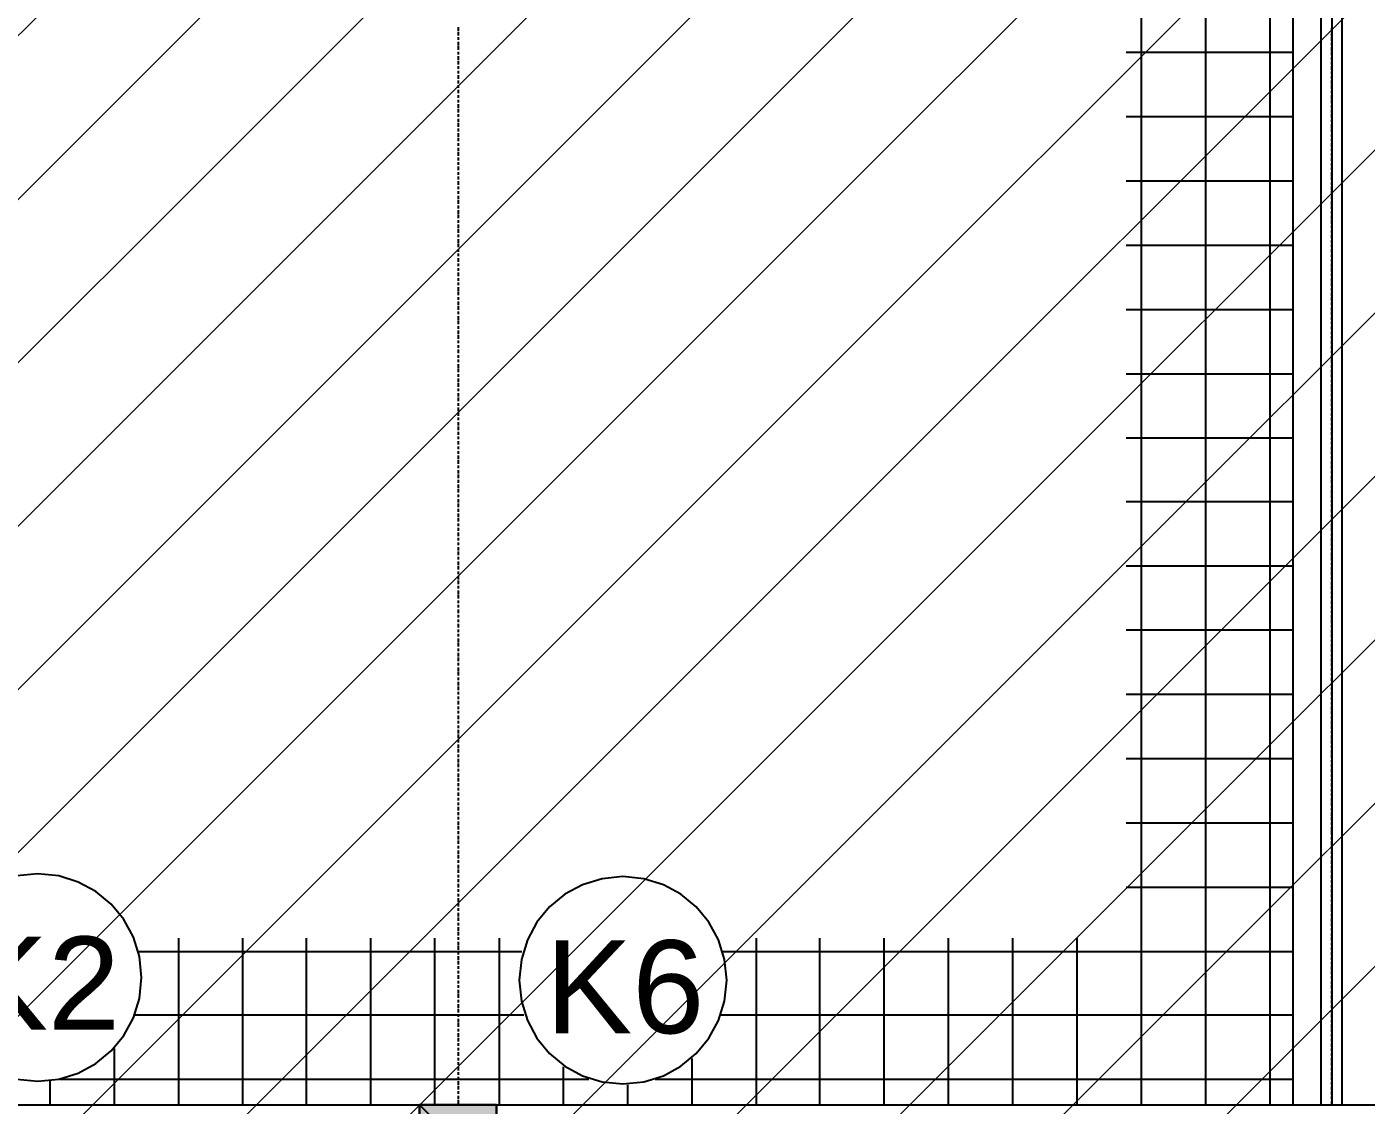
# Model space of a CAD drawing. Header units: metres. Extents: x 2.9 to 42.8, y 1.7 to 28.7.
# Drawn here: x 6.666 to 9.275, y 16.324 to 18.425 of the extents above; entities that cross this region are included whole.
import ezdxf

# ---------------------------------------------------------------- set-up
doc = ezdxf.new("R2010")
doc.units = ezdxf.units.M
for name, color, linetype in [('AMARILLO', 2, 'Continuous'), ('MAGENTA', 6, 'Continuous'), ('NEGRO', 7, 'Continuous'), ('RELLENO_MAGENTA', 6, 'Continuous'), ('ROJO', 1, 'Continuous'), ('TEXTO', 7, 'Continuous')]:
    doc.layers.add(name, color=color, linetype=linetype)
doc.layers.add('RGB_147_149_152', color=7, linetype='Continuous', true_color=0x939598)
doc.styles.add('ArialMT', font='arial.ttf')
doc.styles.add('ArialNarrow_Bold', font='ARIALNB.TTF')

msp = doc.modelspace()

# ---------------------------------------------------------------- hatches: boundary and pattern name
at = {"layer": 'RELLENO_MAGENTA'}
h = msp.add_hatch(color=256, dxfattribs=at)
h.dxf.hatch_style = 1
h.paths.add_polyline_path([(7.5812, 16.3248), (7.4313, 16.3248), (7.5812, 16.1749), (7.5812, 16.3248)])
h.paths.add_polyline_path([(7.4313, 16.3248), (7.5812, 16.1749), (7.4313, 16.1749), (7.4313, 16.3248)])

# ---------------------------------------------------------------- linework, layer by layer
at = {"layer": 'AMARILLO', "lineweight": -3}
for points in [[(9.1863, 20.8262), (9.1863, 16.3248)], [(9.2269, 20.8262), (9.2269, 16.3248)], [(7.5071, 18.4168), (7.5071, 18.4238)], [(7.5071, 18.4079), (7.5071, 18.415)], [(9.2075, 18.4168), (9.2075, 18.4221)], [(7.5071, 18.3991), (7.5071, 18.4044)], [(7.5071, 18.3885), (7.5071, 18.3956)], [(9.2075, 18.4062), (9.2075, 18.4132)], [(9.2075, 18.3974), (9.2075, 18.4044)], [(9.2075, 18.3885), (9.2075, 18.3938)], [(7.5071, 18.3797), (7.5071, 18.3868)], [(7.5071, 18.3709), (7.5071, 18.3762)], [(7.5071, 18.3603), (7.5071, 18.3674)], [(9.2075, 18.378), (9.2075, 18.385)], [(9.2075, 18.3691), (9.2075, 18.3762)], [(9.2075, 18.3603), (9.2075, 18.3656)], [(7.5071, 18.3515), (7.5071, 18.3586)], [(7.5071, 18.3427), (7.5071, 18.348)], [(7.5071, 18.3339), (7.5071, 18.3392)], [(9.2075, 18.3515), (9.2075, 18.3568)], [(9.2075, 18.3409), (9.2075, 18.348)], [(9.2075, 18.3321), (9.2075, 18.3374)], [(7.5071, 18.3233), (7.5071, 18.3303)], [(7.5071, 18.3145), (7.5071, 18.3198)], [(7.5071, 18.3056), (7.5071, 18.3109)], [(9.2075, 18.3233), (9.2075, 18.3286)], [(9.2075, 18.3127), (9.2075, 18.3198)], [(9.2075, 18.3039), (9.2075, 18.3109)], [(7.5071, 18.2951), (7.5071, 18.3021)], [(7.5071, 18.2862), (7.5071, 18.2915)], [(9.2075, 18.2951), (9.2075, 18.3003)], [(9.2075, 18.2845), (9.2075, 18.2915)], [(7.5071, 18.2774), (7.5071, 18.2827)], [(7.5071, 18.2668), (7.5071, 18.2739)], [(7.5071, 18.258), (7.5071, 18.2651)], [(9.2075, 18.2757), (9.2075, 18.2827)], [(9.2075, 18.2668), (9.2075, 18.2721)], [(9.2075, 18.2562), (9.2075, 18.2633)], [(7.5071, 18.2492), (7.5071, 18.2545)], [(7.5071, 18.2386), (7.5071, 18.2457)], [(7.5071, 18.2298), (7.5071, 18.2368)], [(9.2075, 18.2474), (9.2075, 18.2545)], [(9.2075, 18.2386), (9.2075, 18.2439)], [(9.2075, 18.228), (9.2075, 18.2351)], [(7.5071, 18.221), (7.5071, 18.2263)], [(7.5071, 18.2104), (7.5071, 18.2174)], [(7.5071, 18.2016), (7.5071, 18.2086)], [(9.2075, 18.2192), (9.2075, 18.2263)], [(9.2075, 18.2104), (9.2075, 18.2157)], [(9.2075, 18.2016), (9.2075, 18.2069)], [(7.5071, 18.1928), (7.5071, 18.198)], [(7.5071, 18.1822), (7.5071, 18.1892)], [(7.5071, 18.1733), (7.5071, 18.1804)], [(9.2075, 18.191), (9.2075, 18.198)], [(9.2075, 18.1822), (9.2075, 18.1875)], [(7.5071, 18.1645), (7.5071, 18.1698)], [(7.5071, 18.1557), (7.5071, 18.161)], [(9.2075, 18.1733), (9.2075, 18.1786)], [(9.2075, 18.1628), (9.2075, 18.1698)], [(9.2075, 18.1539), (9.2075, 18.1592)], [(7.5071, 18.1451), (7.5071, 18.1522)], [(7.5071, 18.1363), (7.5071, 18.1416)], [(7.5071, 18.1275), (7.5071, 18.1328)], [(9.2075, 18.1451), (9.2075, 18.1504)], [(9.2075, 18.1345), (9.2075, 18.1416)], [(9.2075, 18.1257), (9.2075, 18.1328)], [(7.5071, 18.1169), (7.5071, 18.124)], [(7.5071, 18.1081), (7.5071, 18.1134)], [(7.5071, 18.0993), (7.5071, 18.1046)], [(9.2075, 18.1169), (9.2075, 18.1222)], [(9.2075, 18.1063), (9.2075, 18.1134)], [(9.2075, 18.0975), (9.2075, 18.1046)], [(7.5071, 18.0887), (7.5071, 18.0957)], [(7.5071, 18.0799), (7.5071, 18.0869)], [(7.5071, 18.071), (7.5071, 18.0763)], [(9.2075, 18.0887), (9.2075, 18.094)], [(9.2075, 18.0781), (9.2075, 18.0852)], [(9.2075, 18.0693), (9.2075, 18.0763)], [(7.5071, 18.0605), (7.5071, 18.0675)], [(7.5071, 18.0516), (7.5071, 18.0587)], [(9.2075, 18.0605), (9.2075, 18.0658)], [(9.2075, 18.0499), (9.2075, 18.0569)], [(7.5071, 18.0428), (7.5071, 18.0481)], [(7.5071, 18.0322), (7.5071, 18.0393)], [(7.5071, 18.0234), (7.5071, 18.0305)], [(9.2075, 18.0411), (9.2075, 18.0481)], [(9.2075, 18.0322), (9.2075, 18.0375)], [(9.2075, 18.0234), (9.2075, 18.0287)], [(7.5071, 18.0146), (7.5071, 18.0199)], [(7.5071, 18.004), (7.5071, 18.0111)], [(7.5071, 17.9952), (7.5071, 18.0023)], [(9.2075, 18.0128), (9.2075, 18.0199)], [(9.2075, 18.004), (9.2075, 18.0093)], [(9.2075, 17.9952), (9.2075, 18.0005)], [(7.5071, 17.9864), (7.5071, 17.9917)], [(7.5071, 17.9776), (7.5071, 17.9828)], [(7.5071, 17.967), (7.5071, 17.974)], [(9.2075, 17.9846), (9.2075, 17.9917)], [(9.2075, 17.9758), (9.2075, 17.9811)], [(9.2075, 17.967), (9.2075, 17.9723)], [(7.5071, 17.9582), (7.5071, 17.9634)], [(7.5071, 17.9493), (7.5071, 17.9546)], [(7.5071, 17.9387), (7.5071, 17.9458)], [(9.2075, 17.9564), (9.2075, 17.9634)], [(9.2075, 17.9476), (9.2075, 17.9546)], [(7.5071, 17.9299), (7.5071, 17.9352)], [(7.5071, 17.9211), (7.5071, 17.9264)], [(9.2075, 17.9387), (9.2075, 17.944)], [(9.2075, 17.9282), (9.2075, 17.9352)], [(9.2075, 17.9193), (9.2075, 17.9264)], [(7.5071, 17.9105), (7.5071, 17.9176)], [(7.5071, 17.9017), (7.5071, 17.9088)], [(7.5071, 17.8929), (7.5071, 17.8982)], [(9.2075, 17.9105), (9.2075, 17.9158)], [(9.2075, 17.8999), (9.2075, 17.907)], [(9.2075, 17.8911), (9.2075, 17.8982)], [(7.5071, 17.8823), (7.5071, 17.8894)], [(7.5071, 17.8735), (7.5071, 17.8805)], [(7.5071, 17.8647), (7.5071, 17.87)], [(9.2075, 17.8823), (9.2075, 17.8876)], [(9.2075, 17.8717), (9.2075, 17.8788)], [(9.2075, 17.8629), (9.2075, 17.87)], [(7.5071, 17.8541), (7.5071, 17.8611)], [(7.5071, 17.8453), (7.5071, 17.8523)], [(7.5071, 17.8364), (7.5071, 17.8417)], [(9.2075, 17.8541), (9.2075, 17.8594)], [(9.2075, 17.8453), (9.2075, 17.8506)], [(9.2075, 17.8347), (9.2075, 17.8417)], [(7.5071, 17.8259), (7.5071, 17.8329)], [(7.5071, 17.817), (7.5071, 17.8241)], [(9.2075, 17.8259), (9.2075, 17.8312)], [(9.2075, 17.817), (9.2075, 17.8223)], [(7.5071, 17.8082), (7.5071, 17.8135)], [(7.5071, 17.7994), (7.5071, 17.8047)], [(7.5071, 17.7888), (7.5071, 17.7959)], [(9.2075, 17.8065), (9.2075, 17.8135)], [(9.2075, 17.7976), (9.2075, 17.8029)], [(9.2075, 17.7888), (9.2075, 17.7941)], [(7.5071, 17.78), (7.5071, 17.7853)], [(7.5071, 17.7712), (7.5071, 17.7765)], [(7.5071, 17.7606), (7.5071, 17.7677)], [(9.2075, 17.7782), (9.2075, 17.7853)], [(9.2075, 17.7694), (9.2075, 17.7765)], [(9.2075, 17.7606), (9.2075, 17.7659)], [(7.5071, 17.7518), (7.5071, 17.7588)], [(7.5071, 17.743), (7.5071, 17.7483)], [(7.5071, 17.7324), (7.5071, 17.7394)], [(9.2075, 17.75), (9.2075, 17.7571)], [(9.2075, 17.7412), (9.2075, 17.7483)], [(9.2075, 17.7324), (9.2075, 17.7377)], [(7.5071, 17.7236), (7.5071, 17.7306)], [(7.5071, 17.7147), (7.5071, 17.72)], [(7.5071, 17.7042), (7.5071, 17.7112)], [(9.2075, 17.7218), (9.2075, 17.7288)], [(9.2075, 17.713), (9.2075, 17.72)], [(7.5071, 17.6953), (7.5071, 17.7024)], [(7.5071, 17.6865), (7.5071, 17.6918)], [(9.2075, 17.7042), (9.2075, 17.7094)], [(9.2075, 17.6936), (9.2075, 17.7006)], [(9.2075, 17.6848), (9.2075, 17.6918)], [(7.5071, 17.6759), (7.5071, 17.683)], [(7.5071, 17.6671), (7.5071, 17.6742)], [(7.5071, 17.6583), (7.5071, 17.6636)], [(9.2075, 17.6759), (9.2075, 17.6812)], [(9.2075, 17.6671), (9.2075, 17.6724)], [(9.2075, 17.6565), (9.2075, 17.6636)], [(7.5071, 17.6477), (7.5071, 17.6548)], [(7.5071, 17.6389), (7.5071, 17.6459)], [(7.5071, 17.6301), (7.5071, 17.6354)], [(9.2075, 17.6477), (9.2075, 17.653)], [(9.2075, 17.6389), (9.2075, 17.6442)], [(9.2075, 17.6283), (9.2075, 17.6354)], [(7.5071, 17.6212), (7.5071, 17.6265)], [(7.5071, 17.6107), (7.5071, 17.6177)], [(7.5071, 17.6018), (7.5071, 17.6071)], [(9.2075, 17.6195), (9.2075, 17.6248)], [(9.2075, 17.6107), (9.2075, 17.616)], [(9.2075, 17.6001), (9.2075, 17.6071)], [(7.5071, 17.593), (7.5071, 17.5983)], [(7.5071, 17.5824), (7.5071, 17.5895)], [(7.5071, 17.5736), (7.5071, 17.5807)], [(9.2075, 17.5913), (9.2075, 17.5983)], [(9.2075, 17.5824), (9.2075, 17.5877)], [(7.5071, 17.5648), (7.5071, 17.5701)], [(7.5071, 17.5542), (7.5071, 17.5613)], [(9.2075, 17.5719), (9.2075, 17.5789)], [(9.2075, 17.563), (9.2075, 17.5701)], [(9.2075, 17.5542), (9.2075, 17.5595)], [(7.5071, 17.5454), (7.5071, 17.5525)], [(7.5071, 17.5366), (7.5071, 17.5419)], [(7.5071, 17.526), (7.5071, 17.5331)], [(9.2075, 17.5436), (9.2075, 17.5507)], [(9.2075, 17.5348), (9.2075, 17.5419)], [(9.2075, 17.526), (9.2075, 17.5313)], [(7.5071, 17.5172), (7.5071, 17.5242)], [(7.5071, 17.5084), (7.5071, 17.5137)], [(7.5071, 17.4978), (7.5071, 17.5048)], [(9.2075, 17.5154), (9.2075, 17.5225)], [(9.2075, 17.5066), (9.2075, 17.5137)], [(9.2075, 17.4978), (9.2075, 17.5031)], [(7.5071, 17.489), (7.5071, 17.496)], [(7.5071, 17.4801), (7.5071, 17.4854)], [(7.5071, 17.4696), (7.5071, 17.4766)], [(9.2075, 17.489), (9.2075, 17.4942)], [(9.2075, 17.4784), (9.2075, 17.4854)], [(7.5071, 17.4607), (7.5071, 17.4678)], [(7.5071, 17.4519), (7.5071, 17.4572)], [(9.2075, 17.4696), (9.2075, 17.4748)], [(9.2075, 17.4607), (9.2075, 17.466)], [(9.2075, 17.4502), (9.2075, 17.4572)], [(7.5071, 17.4431), (7.5071, 17.4484)], [(7.5071, 17.4325), (7.5071, 17.4396)], [(7.5071, 17.4237), (7.5071, 17.429)], [(9.2075, 17.4413), (9.2075, 17.4484)], [(9.2075, 17.4325), (9.2075, 17.4378)], [(9.2075, 17.4219), (9.2075, 17.429)], [(7.5071, 17.4149), (7.5071, 17.4202)], [(7.5071, 17.4043), (7.5071, 17.4113)], [(7.5071, 17.3955), (7.5071, 17.4025)], [(9.2075, 17.4131), (9.2075, 17.4202)], [(9.2075, 17.4043), (9.2075, 17.4096)], [(9.2075, 17.3937), (9.2075, 17.4008)], [(7.5071, 17.3867), (7.5071, 17.3919)], [(7.5071, 17.3761), (7.5071, 17.3831)], [(7.5071, 17.3673), (7.5071, 17.3743)], [(9.2075, 17.3849), (9.2075, 17.3919)], [(9.2075, 17.3761), (9.2075, 17.3814)], [(9.2075, 17.3655), (9.2075, 17.3725)], [(7.5071, 17.3584), (7.5071, 17.3637)], [(7.5071, 17.3478), (7.5071, 17.3549)], [(7.5071, 17.339), (7.5071, 17.3461)], [(9.2075, 17.3567), (9.2075, 17.3637)], [(9.2075, 17.3478), (9.2075, 17.3531)], [(7.5071, 17.3302), (7.5071, 17.3355)], [(7.5071, 17.3196), (7.5071, 17.3267)], [(9.2075, 17.3373), (9.2075, 17.3443)], [(9.2075, 17.3284), (9.2075, 17.3355)], [(9.2075, 17.3196), (9.2075, 17.3249)], [(7.5071, 17.3108), (7.5071, 17.3179)], [(7.5071, 17.302), (7.5071, 17.3073)], [(7.5071, 17.2932), (7.5071, 17.2985)], [(9.2075, 17.3108), (9.2075, 17.3161)], [(9.2075, 17.3002), (9.2075, 17.3073)], [(9.2075, 17.2914), (9.2075, 17.2967)], [(7.5071, 17.2826), (7.5071, 17.2896)], [(7.5071, 17.2738), (7.5071, 17.2791)], [(7.5071, 17.2649), (7.5071, 17.2702)], [(9.2075, 17.2826), (9.2075, 17.2879)], [(9.2075, 17.272), (9.2075, 17.2791)], [(9.2075, 17.2632), (9.2075, 17.2702)], [(7.5071, 17.2544), (7.5071, 17.2614)], [(7.5071, 17.2455), (7.5071, 17.2508)], [(7.5071, 17.2367), (7.5071, 17.242)], [(9.2075, 17.2544), (9.2075, 17.2597)], [(9.2075, 17.2438), (9.2075, 17.2508)], [(9.2075, 17.235), (9.2075, 17.242)], [(7.5071, 17.2261), (7.5071, 17.2332)], [(7.5071, 17.2173), (7.5071, 17.2244)], [(9.2075, 17.2261), (9.2075, 17.2314)], [(9.2075, 17.2156), (9.2075, 17.2226)], [(7.5071, 17.2085), (7.5071, 17.2138)], [(7.5071, 17.1979), (7.5071, 17.205)], [(7.5071, 17.1891), (7.5071, 17.1962)], [(9.2075, 17.2067), (9.2075, 17.2138)], [(9.2075, 17.1979), (9.2075, 17.2032)], [(9.2075, 17.1873), (9.2075, 17.1944)], [(7.5071, 17.1803), (7.5071, 17.1856)], [(7.5071, 17.1697), (7.5071, 17.1767)], [(7.5071, 17.1609), (7.5071, 17.1679)], [(9.2075, 17.1785), (9.2075, 17.1856)], [(9.2075, 17.1697), (9.2075, 17.175)], [(9.2075, 17.1609), (9.2075, 17.1662)], [(7.5071, 17.1521), (7.5071, 17.1573)], [(7.5071, 17.1415), (7.5071, 17.1485)], [(7.5071, 17.1327), (7.5071, 17.1397)], [(9.2075, 17.1503), (9.2075, 17.1573)], [(9.2075, 17.1415), (9.2075, 17.1468)], [(9.2075, 17.1327), (9.2075, 17.1379)], [(7.5071, 17.1238), (7.5071, 17.1291)], [(7.5071, 17.115), (7.5071, 17.1203)], [(7.5071, 17.1044), (7.5071, 17.1115)], [(9.2075, 17.1221), (9.2075, 17.1291)], [(9.2075, 17.1133), (9.2075, 17.1185)], [(7.5071, 17.0956), (7.5071, 17.1009)], [(7.5071, 17.0868), (7.5071, 17.0921)], [(9.2075, 17.1044), (9.2075, 17.1097)], [(9.2075, 17.0938), (9.2075, 17.1009)], [(9.2075, 17.085), (9.2075, 17.0921)], [(7.5071, 17.0762), (7.5071, 17.0833)], [(7.5071, 17.0674), (7.5071, 17.0727)], [(7.5071, 17.0586), (7.5071, 17.0639)], [(9.2075, 17.0762), (9.2075, 17.0815)], [(9.2075, 17.0656), (9.2075, 17.0727)], [(9.2075, 17.0568), (9.2075, 17.0639)], [(7.5071, 17.048), (7.5071, 17.055)], [(7.5071, 17.0392), (7.5071, 17.0462)], [(7.5071, 17.0303), (7.5071, 17.0356)], [(9.2075, 17.048), (9.2075, 17.0533)], [(9.2075, 17.0374), (9.2075, 17.0445)], [(9.2075, 17.0286), (9.2075, 17.0356)], [(7.5071, 17.0198), (7.5071, 17.0268)], [(7.5071, 17.0109), (7.5071, 17.018)], [(7.5071, 17.0021), (7.5071, 17.0074)], [(9.2075, 17.0198), (9.2075, 17.0251)], [(9.2075, 17.0092), (9.2075, 17.0162)], [(9.2075, 17.0004), (9.2075, 17.0074)], [(7.5071, 16.9915), (7.5071, 16.9986)], [(7.5071, 16.9827), (7.5071, 16.9898)], [(9.2075, 16.9915), (9.2075, 16.9968)], [(9.2075, 16.9827), (9.2075, 16.988)], [(7.5071, 16.9739), (7.5071, 16.9792)], [(7.5071, 16.9633), (7.5071, 16.9704)], [(7.5071, 16.9545), (7.5071, 16.9616)], [(9.2075, 16.9721), (9.2075, 16.9792)], [(9.2075, 16.9633), (9.2075, 16.9686)], [(9.2075, 16.9545), (9.2075, 16.9598)], [(7.5071, 16.9457), (7.5071, 16.951)], [(7.5071, 16.9369), (7.5071, 16.9422)], [(7.5071, 16.9263), (7.5071, 16.9333)], [(9.2075, 16.9439), (9.2075, 16.951)], [(9.2075, 16.9351), (9.2075, 16.9404)], [(9.2075, 16.9263), (9.2075, 16.9316)], [(7.5071, 16.9175), (7.5071, 16.9228)], [(7.5071, 16.9086), (7.5071, 16.9139)], [(7.5071, 16.8981), (7.5071, 16.9051)], [(9.2075, 16.9157), (9.2075, 16.9228)], [(9.2075, 16.9069), (9.2075, 16.9139)], [(9.2075, 16.8981), (9.2075, 16.9033)], [(7.5071, 16.8892), (7.5071, 16.8945)], [(7.5071, 16.8804), (7.5071, 16.8857)], [(7.5071, 16.8698), (7.5071, 16.8769)], [(9.2075, 16.8875), (9.2075, 16.8945)], [(9.2075, 16.8787), (9.2075, 16.8857)], [(7.5071, 16.861), (7.5071, 16.8681)], [(7.5071, 16.8522), (7.5071, 16.8575)], [(9.2075, 16.8698), (9.2075, 16.8751)], [(9.2075, 16.8592), (9.2075, 16.8663)], [(9.2075, 16.8504), (9.2075, 16.8575)], [(7.5071, 16.8416), (7.5071, 16.8487)], [(7.5071, 16.8328), (7.5071, 16.8398)], [(7.5071, 16.824), (7.5071, 16.8293)], [(9.2075, 16.8416), (9.2075, 16.8469)], [(9.2075, 16.831), (9.2075, 16.8381)], [(9.2075, 16.8222), (9.2075, 16.8293)], [(7.5071, 16.8134), (7.5071, 16.8204)], [(7.5071, 16.8046), (7.5071, 16.8116)], [(7.5071, 16.7958), (7.5071, 16.801)], [(9.2075, 16.8134), (9.2075, 16.8187)], [(9.2075, 16.8046), (9.2075, 16.8099)], [(9.2075, 16.794), (9.2075, 16.801)], [(7.5071, 16.7852), (7.5071, 16.7922)], [(7.5071, 16.7763), (7.5071, 16.7834)], [(7.5071, 16.7675), (7.5071, 16.7728)], [(9.2075, 16.7852), (9.2075, 16.7905)], [(9.2075, 16.7763), (9.2075, 16.7816)], [(9.2075, 16.7658), (9.2075, 16.7728)], [(7.5071, 16.7587), (7.5071, 16.764)], [(7.5071, 16.7481), (7.5071, 16.7552)], [(9.2075, 16.7569), (9.2075, 16.7622)], [(9.2075, 16.7481), (9.2075, 16.7534)], [(7.5071, 16.7393), (7.5071, 16.7446)], [(7.5071, 16.7305), (7.5071, 16.7358)], [(7.5071, 16.7199), (7.5071, 16.727)], [(9.2075, 16.7375), (9.2075, 16.7446)], [(9.2075, 16.7287), (9.2075, 16.7358)], [(9.2075, 16.7199), (9.2075, 16.7252)], [(7.5071, 16.7111), (7.5071, 16.7181)], [(7.5071, 16.7023), (7.5071, 16.7076)], [(7.5071, 16.6917), (7.5071, 16.6987)], [(9.2075, 16.7093), (9.2075, 16.7164)], [(9.2075, 16.7005), (9.2075, 16.7076)], [(9.2075, 16.6917), (9.2075, 16.697)], [(7.5071, 16.6829), (7.5071, 16.6899)], [(7.5071, 16.674), (7.5071, 16.6793)], [(7.5071, 16.6635), (7.5071, 16.6705)], [(9.2075, 16.6811), (9.2075, 16.6882)], [(9.2075, 16.6723), (9.2075, 16.6793)], [(9.2075, 16.6635), (9.2075, 16.6687)], [(7.5071, 16.6546), (7.5071, 16.6617)], [(7.5071, 16.6458), (7.5071, 16.6511)], [(7.5071, 16.6352), (7.5071, 16.6423)], [(9.2075, 16.6529), (9.2075, 16.6599)], [(9.2075, 16.6441), (9.2075, 16.6511)], [(7.5071, 16.6264), (7.5071, 16.6335)], [(7.5071, 16.6176), (7.5071, 16.6229)], [(9.2075, 16.6352), (9.2075, 16.6405)], [(9.2075, 16.6264), (9.2075, 16.6317)], [(9.2075, 16.6158), (9.2075, 16.6229)], [(7.5071, 16.607), (7.5071, 16.6141)], [(7.5071, 16.5982), (7.5071, 16.6053)], [(7.5071, 16.5894), (7.5071, 16.5947)], [(9.2075, 16.607), (9.2075, 16.6123)], [(9.2075, 16.5982), (9.2075, 16.6035)], [(9.2075, 16.5876), (9.2075, 16.5947)], [(7.5071, 16.5806), (7.5071, 16.5858)], [(7.5071, 16.57), (7.5071, 16.577)], [(7.5071, 16.5612), (7.5071, 16.5664)], [(9.2075, 16.5788), (9.2075, 16.5858)], [(9.2075, 16.57), (9.2075, 16.5753)], [(9.2075, 16.5594), (9.2075, 16.5664)], [(7.5071, 16.5523), (7.5071, 16.5576)], [(7.5071, 16.5417), (7.5071, 16.5488)], [(7.5071, 16.5329), (7.5071, 16.54)], [(9.2075, 16.5506), (9.2075, 16.5576)], [(9.2075, 16.5417), (9.2075, 16.547)], [(9.2075, 16.5312), (9.2075, 16.5382)], [(7.5071, 16.5241), (7.5071, 16.5294)], [(7.5071, 16.5135), (7.5071, 16.5206)], [(7.5071, 16.5047), (7.5071, 16.5118)], [(9.2075, 16.5223), (9.2075, 16.5294)], [(9.2075, 16.5135), (9.2075, 16.5188)], [(7.5071, 16.4959), (7.5071, 16.5012)], [(7.5071, 16.4853), (7.5071, 16.4924)], [(9.2075, 16.5029), (9.2075, 16.51)], [(9.2075, 16.4941), (9.2075, 16.5012)], [(9.2075, 16.4853), (9.2075, 16.4906)], [(7.5071, 16.4765), (7.5071, 16.4835)], [(7.5071, 16.4677), (7.5071, 16.473)], [(7.5071, 16.4571), (7.5071, 16.4641)], [(9.2075, 16.4747), (9.2075, 16.4818)], [(9.2075, 16.4659), (9.2075, 16.473)], [(9.2075, 16.4571), (9.2075, 16.4624)], [(7.5071, 16.4483), (7.5071, 16.4553)], [(7.5071, 16.4394), (7.5071, 16.4447)], [(7.5071, 16.4306), (7.5071, 16.4359)], [(9.2075, 16.4483), (9.2075, 16.4536)], [(9.2075, 16.4377), (9.2075, 16.4447)], [(9.2075, 16.4289), (9.2075, 16.4342)], [(7.5071, 16.42), (7.5071, 16.4271)], [(7.5071, 16.4112), (7.5071, 16.4165)], [(7.5071, 16.4024), (7.5071, 16.4077)], [(9.2075, 16.42), (9.2075, 16.4253)], [(9.2075, 16.4095), (9.2075, 16.4165)], [(9.2075, 16.4006), (9.2075, 16.4077)], [(7.5071, 16.3918), (7.5071, 16.3989)], [(7.5071, 16.383), (7.5071, 16.3883)], [(9.2075, 16.3918), (9.2075, 16.3971)], [(9.2075, 16.3812), (9.2075, 16.3883)], [(7.5071, 16.3742), (7.5071, 16.3795)], [(7.5071, 16.3636), (7.5071, 16.3707)], [(7.5071, 16.3548), (7.5071, 16.3618)], [(9.2075, 16.3724), (9.2075, 16.3795)], [(9.2075, 16.3636), (9.2075, 16.3689)], [(9.2075, 16.353), (9.2075, 16.3601)], [(7.5071, 16.346), (7.5071, 16.3512)], [(7.5071, 16.3354), (7.5071, 16.3424)], [(7.5071, 16.3266), (7.5071, 16.3336)], [(9.2075, 16.3442), (9.2075, 16.3512)], [(9.2075, 16.3354), (9.2075, 16.3407)], [(9.2075, 16.3248), (9.2075, 16.3318)]]:
    msp.add_lwpolyline(points, dxfattribs=at)
at = {"layer": 'MAGENTA', "lineweight": -3}
for points in [[(7.5812, 16.3248), (7.4313, 16.3248), (7.5812, 16.1749)], [(7.4313, 16.3248), (7.5812, 16.1749), (7.4313, 16.1749)], [(7.4313, 16.3248), (7.4313, 16.1749), (7.5812, 16.1749), (7.5812, 16.3248)]]:
    msp.add_lwpolyline(points, close=True, dxfattribs=at)
at = {"layer": 'NEGRO', "lineweight": -3}
for points in [[(9.1317, 20.8262), (9.1317, 16.3248)], [(9.2075, 20.8262), (9.2075, 16.3248)], [(8.8371, 16.6493), (8.8371, 20.1754)], [(8.9623, 16.6493), (8.9623, 20.1754)], [(9.0876, 16.6493), (9.0876, 20.1754)], [(9.1317, 18.3744), (8.8071, 18.3744)], [(9.1317, 18.2492), (8.8071, 18.2492)], [(9.1317, 18.124), (8.8071, 18.124)], [(9.1317, 17.9987), (8.8071, 17.9987)], [(9.1317, 17.8735), (8.8071, 17.8735)], [(9.1317, 17.7483), (8.8071, 17.7483)], [(9.1317, 17.623), (8.8071, 17.623)], [(9.1317, 17.4995), (8.8071, 17.4995)], [(9.1317, 17.3743), (8.8071, 17.3743)], [(9.1317, 17.2491), (8.8071, 17.2491)], [(9.1317, 17.1238), (8.8071, 17.1238)], [(9.1317, 16.9986), (8.8071, 16.9986)], [(9.1317, 16.8734), (8.8071, 16.8734)], [(9.1317, 16.7481), (8.8071, 16.7481)], [(6.9621, 16.3248), (6.9621, 16.6493)], [(7.0873, 16.3248), (7.0873, 16.6493)], [(7.2108, 16.3248), (7.2108, 16.6493)], [(7.336, 16.3248), (7.336, 16.6493)], [(7.4612, 16.3248), (7.4612, 16.6493)], [(7.5865, 16.3248), (7.5865, 16.6493)], [(8.0874, 16.3248), (8.0874, 16.6493)], [(8.2109, 16.3248), (8.2109, 16.6493)], [(8.3361, 16.3248), (8.3361, 16.6493)], [(8.4614, 16.3248), (8.4614, 16.6493)], [(8.5866, 16.3248), (8.5866, 16.6493)], [(8.7118, 16.3248), (8.7118, 16.6493)], [(8.8371, 16.3248), (8.8371, 16.6493)], [(8.9623, 16.3248), (8.9623, 16.6493)], [(9.0876, 16.3248), (9.0876, 16.6493)], [(7.5071, 16.6229), (6.8827, 16.6229)], [(7.6306, 16.6229), (7.5071, 16.6229)], [(9.1317, 16.6229), (8.0204, 16.6229)], [(7.5071, 16.4994), (6.8756, 16.4994)], [(7.6341, 16.4994), (7.5071, 16.4994)], [(9.1317, 16.4994), (8.0169, 16.4994)], [(6.8368, 16.3248), (6.8368, 16.4342)], [(7.9622, 16.3248), (7.9622, 16.4148)], [(7.7117, 16.3248), (7.7117, 16.3989)], [(6.7116, 16.3248), (6.7116, 16.3707)], [(7.5071, 16.3742), (6.731, 16.3742)], [(7.7611, 16.3742), (7.5071, 16.3742)], [(7.837, 16.3248), (7.837, 16.3636)], [(9.1317, 16.3742), (7.8899, 16.3742)], [(6.5317, 16.3248), (7.4313, 16.3248)], [(7.5812, 16.3248), (11.2818, 16.3248)]]:
    msp.add_lwpolyline(points, dxfattribs=at)
msp.add_lwpolyline([(7.4313, 12.5748), (7.4313, 16.3248), (7.5812, 16.3248), (7.5812, 12.5748)], close=True, dxfattribs=at)
at = {"layer": 'RGB_147_149_152', "lineweight": 15}
for points in [[(5.782, 17.5401), (9.2675, 21.0256)], [(5.782, 17.2208), (9.585, 21.0256)], [(5.782, 16.9033), (9.9042, 21.0256)], [(5.782, 16.5841), (10.2217, 21.0256)], [(5.782, 16.2666), (10.541, 21.0256)], [(5.782, 15.9491), (10.8585, 21.0256)], [(5.782, 15.6298), (11.176, 21.0256)], [(5.782, 15.3123), (11.4953, 21.0256)], [(5.782, 14.9931), (11.8128, 21.0256)], [(5.782, 14.6756), (12.132, 21.0256)], [(5.782, 14.3581), (12.4495, 21.0256)], [(5.782, 14.0388), (12.6189, 20.8774)], [(5.782, 13.7213), (12.6206, 20.5599)], [(5.782, 13.402), (12.6206, 20.2424)], [(6.0713, 13.3756), (12.6206, 19.9231)]]:
    msp.add_lwpolyline(points, dxfattribs=at)
at = {"layer": 'ROJO', "lineweight": -3}
msp.add_lwpolyline([(6.6471, 16.3748), (6.6878, 16.3707), (6.7285, 16.3748), (6.7664, 16.3865), (6.8007, 16.4051), (6.8306, 16.4298), (6.8553, 16.4597), (6.8739, 16.494), (6.8856, 16.5319), (6.8898, 16.5726), (6.8856, 16.6133), (6.8739, 16.6512), (6.8553, 16.6855), (6.8306, 16.7154), (6.8007, 16.7401), (6.7664, 16.7587), (6.7285, 16.7705), (6.6878, 16.7746), (6.6471, 16.7705)], dxfattribs=at)
msp.add_lwpolyline([(8.0292, 16.5673), (8.0251, 16.608), (8.0134, 16.6459), (7.9947, 16.6802), (7.9701, 16.7101), (7.9402, 16.7348), (7.9059, 16.7534), (7.868, 16.7652), (7.8273, 16.7693), (7.7866, 16.7652), (7.7486, 16.7534), (7.7143, 16.7348), (7.6844, 16.7101), (7.6598, 16.6802), (7.6412, 16.6459), (7.6294, 16.608), (7.6253, 16.5673), (7.6294, 16.5266), (7.6412, 16.4887), (7.6598, 16.4544), (7.6844, 16.4245), (7.7143, 16.3999), (7.7486, 16.3812), (7.7866, 16.3695), (7.8273, 16.3654), (7.868, 16.3695), (7.9059, 16.3812), (7.9402, 16.3999), (7.9701, 16.4245), (7.9947, 16.4544), (8.0134, 16.4887), (8.0251, 16.5266)], close=True, dxfattribs=at)

# ---------------------------------------------------------------- texts
at = {"layer": 'TEXTO', "color": 18, "true_color": 0x000000, "style": 'ArialNarrow_Bold', "width": 0.82}
msp.add_text('AREA POR CONSTRUIR', height=0.4828, rotation=61.188, dxfattribs=at).set_placement((8.9006, 14.3122))
at = {"layer": 'TEXTO', "color": 1, "true_color": 0xff0000, "style": 'ArialMT'}
for s, p in [('K2', (6.5387, 16.4712)), ('K6', (7.6764, 16.4641))]:
    msp.add_text(s, height=0.1811, dxfattribs=at).set_placement(p)

doc.saveas('drawing.dxf')
